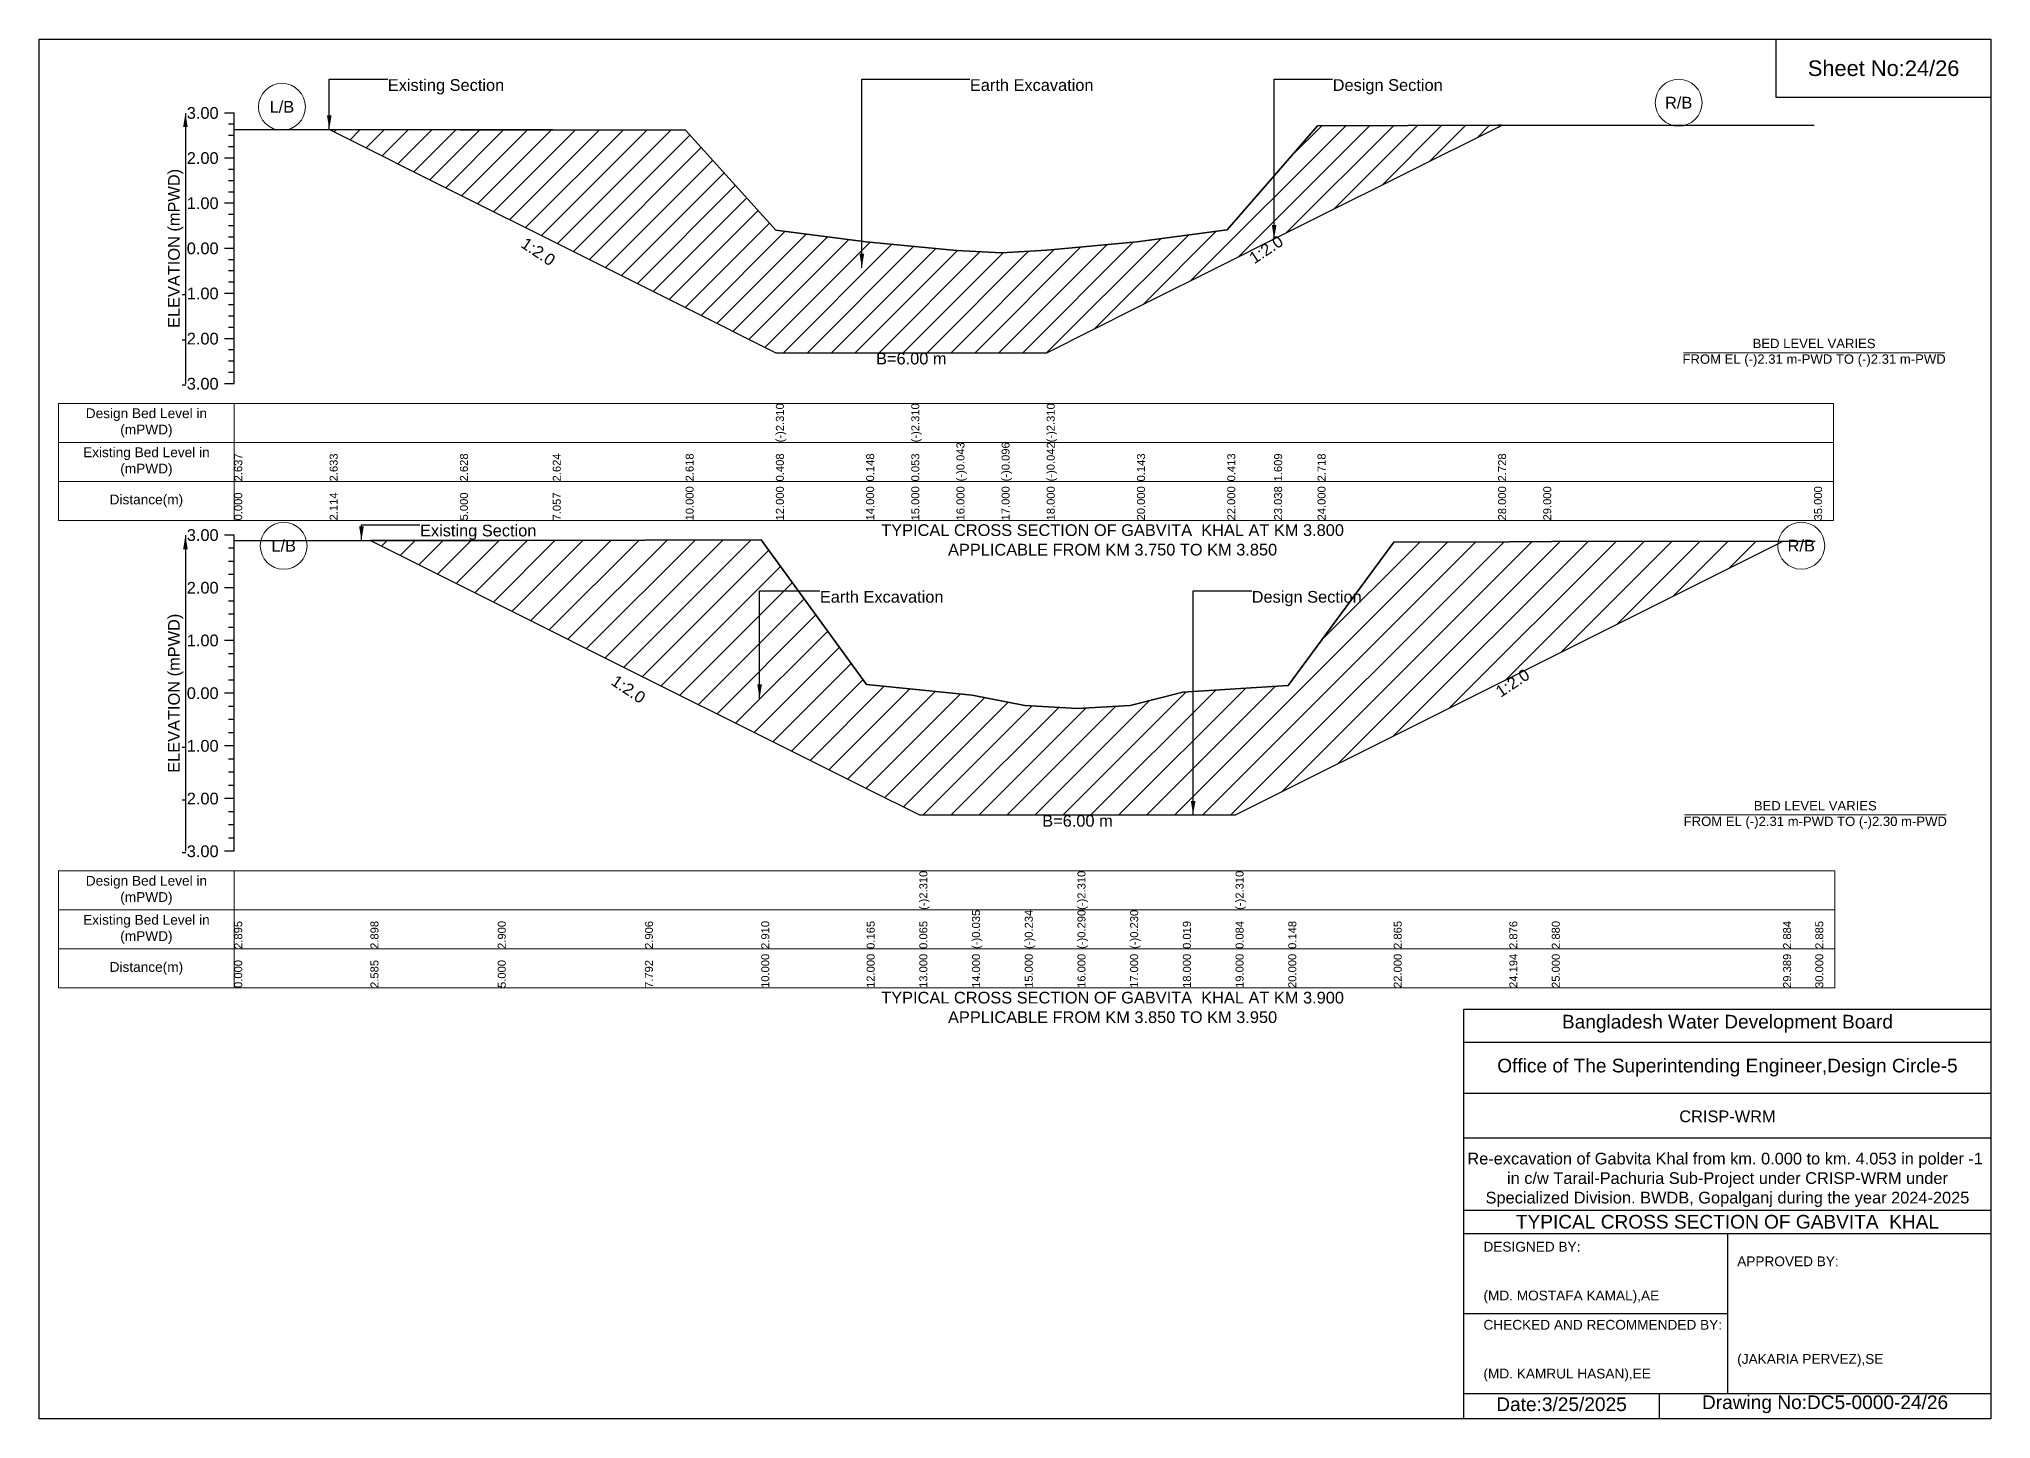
# Model space of a CAD drawing. Header units: feet. Extents: x 91000 to 358000, y -12982 to 34.
# Drawn here: x 330000 to 338000, y -5656 to 0 of the extents above; entities that cross this region are included whole.
import ezdxf

# ---------------------------------------------------------------- set-up
doc = ezdxf.new("R2010")
doc.units = ezdxf.units.FT
doc.header["$LTSCALE"] = 7
doc.header["$MEASUREMENT"] = 0
for name, color, linetype, lineweight in [('Cross section Data Border', 7, 'Continuous', 9), ('Cross Section Labels', 7, 'Continuous', 9), ('Existing_Bed_Level for Xsection', 7, 'Continuous', 25)]:
    doc.layers.add(name, color=color, linetype=linetype, lineweight=lineweight)
doc.styles.get("Standard").update_dxf_attribs({"font": 'arial.ttf'})
doc.dimstyles.get("Standard").update_dxf_attribs({"dimtxt": 0.18, "dimasz": 0.18, "dimexe": 0.18, "dimexo": 0.0625, "dimgap": 0.09, "dimtad": 0, "dimtih": 1, "dimtoh": 1, "dimdec": 4, "dimzin": 0, "dimdsep": 46, "dimtxsty": 'Standard', "dimcen": 0.09, "dimadec": 0, "dimazin": 0, "dimtfac": 1, "dimtdec": 4, "dimtofl": 0, "dimtmove": 0, "dimatfit": 3, "dimfxl": 1, "dimtolj": 1, "dimtzin": 0, "dimarcsym": 0})

msp = doc.modelspace()

# ---------------------------------------------------------------- hatches: boundary and pattern name
at = {"layer": 'Existing_Bed_Level for Xsection'}
h = msp.add_hatch(dxfattribs=at)
h.set_pattern_fill('ANSI31', color=256, scale=555, style=0)
h.set_pattern_definition([(45, (0, 320), (-49.055533, 49.055533), [])])
h.paths.add_polyline_path([(331191, -371.1), (331725, -638.1), (332105.5, -828.3), (332650, -1100.6), (333020, -1285.6), (333390, -1285.6), (333575, -1285.6), (333760, -1285.6), (333945, -1285.6), (334130, -1285.6), (334500, -1100.6), (334870, -915.6), (335062, -819.6), (335240, -730.6), (335980, -360.6), (335994.1, -353.6), (335980, -353.6), (335240, -355.4), (335062, -560.5), (334870, -781.8), (334500, -831.8), (334130, -866), (333945, -876), (333760, -866.2), (333575, -848.5), (333390, -830.9), (333020, -782.8), (332650, -373.9), (332105.5, -372.8), (331725, -372.1)])
h = msp.add_hatch(dxfattribs=at)
h.set_pattern_fill('ANSI31', color=256, scale=648, style=0)
h.set_pattern_definition([(45, (0, 320), (-57.27565, 57.27565), [])])
h.paths.add_polyline_path([(331358.3, -2055.5), (331880, -2316.3), (332483.2, -2617.9), (332960, -2856.3), (333392, -3072.3), (333608, -3180.3), (333824, -3180.3), (334040, -3180.3), (334256, -3180.3), (334472, -3180.3), (334688, -3180.3), (334904, -3180.3), (335120, -3072.3), (335552, -2856.3), (336026, -2619.3), (336200, -2532.3), (337148, -2058.3), (336200, -2059.3), (336026, -2060.2), (335552, -2062.5), (335120, -2649.4), (334904, -2663.3), (334688, -2677.3), (334472, -2731), (334256, -2744), (334040, -2731.9), (333824, -2688.9), (333608, -2667.3), (333392, -2645.7), (332960, -2052.8), (332483.2, -2053.8), (331880, -2055)])

# ---------------------------------------------------------------- linework, layer by layer
for points in [[(330000, 0), (338000, 0), (338000, -5656), (330000, -5656)], [(337120, 0), (338000, 0), (338000, -240), (337120, -240)]]:
    msp.add_lwpolyline(points, close=True)
for points in [[(335840, -5656), (335840, -3976), (338000, -3976)], [(335840, -4112), (338000, -4112)], [(335840, -4320), (338000, -4320)], [(335840, -4504), (338000, -4504)], [(335840, -4800), (338000, -4800)], [(335840, -4896), (338000, -4896)], [(336920, -4896), (336920, -5552)], [(335840, -5224), (336920, -5224)], [(335840, -5552), (338000, -5552)], [(336640, -5552), (336640, -5656)]]:
    msp.add_lwpolyline(points)
at = {"layer": 'Cross section Data Border'}
for points in [[(330080, -1493.2), (337355, -1493.2), (337355, -1973.2), (330080, -1973.2)], [(330080, -3409.4), (337360, -3409.4), (337360, -3889.4), (330080, -3889.4)]]:
    msp.add_lwpolyline(points, close=True, dxfattribs=at)
for points in [[(330800, -1493.2), (330800, -1973.2)], [(330080, -1653.2), (337355, -1653.2)], [(330080, -1813.2), (337355, -1813.2)], [(330800, -3409.4), (330800, -3889.4)], [(330080, -3569.4), (337360, -3569.4)], [(330080, -3729.4), (337360, -3729.4)]]:
    msp.add_lwpolyline(points, dxfattribs=at)
at = {"layer": 'Cross Section Labels'}
for points in [[(336739.2, -1285.6), (337810.8, -1285.6)], [(336744.2, -3180.3), (337815.8, -3180.3)]]:
    msp.add_lwpolyline(points, dxfattribs=at)
for centre in [(330995.5, -278.2), (336720, -261.1), (331002.8, -2077.3), (337222.5, -2076.8)]:
    msp.add_circle(centre, 96, dxfattribs=at)
at = {"layer": 'Existing_Bed_Level for Xsection'}
for points in [[(330800, -303.2), (330760, -303.2)], [(330800, -1413.2), (330800, -1228.2), (330800, -1043.2), (330800, -858.2), (330800, -673.2), (330800, -488.2), (330800, -303.2)], [(330800, -349.5), (330776, -349.5)], [(330800, -395.7), (330776, -395.7)], [(330800, -370.4), (331191, -371.1), (331725, -372.1), (332105.5, -372.8), (332650, -373.9), (333020, -782.8), (333020, -782.8), (333390, -830.9), (333575, -848.5), (333575, -848.5), (333760, -866.2), (333945, -876), (334130, -866), (334130, -866), (334500, -831.8), (334870, -781.8), (335062, -560.5), (335240, -355.4), (335980, -353.6), (335994.1, -353.6), (336165, -353.6), (337275, -353.6)], [(330800, -442), (330776, -442)], [(330800, -488.2), (330760, -488.2)], [(330800, -534.5), (330776, -534.5)], [(330800, -580.7), (330776, -580.7)], [(330800, -627), (330776, -627)], [(330800, -673.2), (330760, -673.2)], [(330800, -719.5), (330776, -719.5)], [(330800, -765.7), (330776, -765.7)], [(330800, -858.2), (330760, -858.2)], [(330800, -812), (330776, -812)], [(330800, -904.5), (330776, -904.5)], [(330800, -950.7), (330776, -950.7)], [(330800, -997), (330776, -997)], [(330800, -1043.2), (330760, -1043.2)], [(330800, -1089.5), (330776, -1089.5)], [(330800, -1135.7), (330776, -1135.7)], [(330800, -1182), (330776, -1182)], [(330800, -1228.2), (330760, -1228.2)], [(330800, -1274.5), (330776, -1274.5)], [(330800, -1320.7), (330776, -1320.7)], [(330800, -1413.2), (330760, -1413.2)], [(330800, -1367), (330776, -1367)], [(330800, -2033.4), (330760, -2033.4)], [(330800, -3329.4), (330800, -3113.4), (330800, -2897.4), (330800, -2681.4), (330800, -2465.4), (330800, -2249.4), (330800, -2033.4)], [(330800, -2056), (331358.3, -2055.5), (331880, -2055), (332483.2, -2053.8), (332960, -2052.8), (333392, -2645.7), (333608, -2667.3), (333608, -2667.3), (333824, -2688.9), (334040, -2731.9), (334256, -2744), (334256, -2744), (334472, -2731), (334688, -2677.3), (334904, -2663.3), (334904, -2663.3), (335120, -2649.4), (335552, -2062.5), (336026, -2060.2), (336200, -2059.3), (337148, -2058.3), (337280, -2058.2)], [(330800, -2087.4), (330776, -2087.4)], [(330800, -2141.4), (330776, -2141.4)], [(330800, -2195.4), (330776, -2195.4)], [(330800, -2249.4), (330760, -2249.4)], [(330800, -2303.4), (330776, -2303.4)], [(330800, -2357.4), (330776, -2357.4)], [(330800, -2465.4), (330760, -2465.4)], [(330800, -2411.4), (330776, -2411.4)], [(330800, -2519.4), (330776, -2519.4)], [(330800, -2573.4), (330776, -2573.4)], [(330800, -2627.4), (330776, -2627.4)], [(330800, -2681.4), (330760, -2681.4)], [(330800, -2735.4), (330776, -2735.4)], [(330800, -2789.4), (330776, -2789.4)], [(330800, -2843.4), (330776, -2843.4)], [(330800, -2897.4), (330760, -2897.4)], [(330800, -2951.4), (330776, -2951.4)], [(330800, -3005.4), (330776, -3005.4)], [(330800, -3113.4), (330760, -3113.4)], [(330800, -3059.4), (330776, -3059.4)], [(330800, -3167.4), (330776, -3167.4)], [(330800, -3221.4), (330776, -3221.4)], [(330800, -3275.4), (330776, -3275.4)], [(330800, -3329.4), (330760, -3329.4)]]:
    msp.add_lwpolyline(points, dxfattribs=at)
for points in [[(331191, -371.1), (331191, -371.1), (331725, -638.1), (332105.5, -828.3), (332650, -1100.6), (333020, -1285.6), (333020, -1285.6), (333390, -1285.6), (333575, -1285.6), (333575, -1285.6), (333760, -1285.6), (333945, -1285.6), (334130, -1285.6), (334130, -1285.6), (334500, -1100.6), (334870, -915.6), (335062, -819.6), (335240, -730.6), (335980, -360.6), (335994.1, -353.6), (335980, -353.6), (335240, -355.4), (335062, -560.5), (334870, -781.8), (334500, -831.8), (334130, -866), (334130, -866), (333945, -876), (333760, -866.2), (333575, -848.5), (333575, -848.5), (333390, -830.9), (333020, -782.8), (333020, -782.8), (332650, -373.9), (332105.5, -372.8), (331725, -372.1), (331191, -371.1)], [(331358.3, -2055.5), (331358.3, -2055.5), (331880, -2316.3), (332483.2, -2617.9), (332960, -2856.3), (333392, -3072.3), (333608, -3180.3), (333608, -3180.3), (333824, -3180.3), (334040, -3180.3), (334256, -3180.3), (334256, -3180.3), (334472, -3180.3), (334688, -3180.3), (334904, -3180.3), (334904, -3180.3), (335120, -3072.3), (335552, -2856.3), (336026, -2619.3), (336200, -2532.3), (337148, -2058.3), (336200, -2059.3), (336026, -2060.2), (335552, -2062.5), (335120, -2649.4), (334904, -2663.3), (334904, -2663.3), (334688, -2677.3), (334472, -2731), (334256, -2744), (334256, -2744), (334040, -2731.9), (333824, -2688.9), (333608, -2667.3), (333608, -2667.3), (333392, -2645.7), (332960, -2052.8), (332483.2, -2053.8), (331880, -2055), (331358.3, -2055.5)]]:
    msp.add_lwpolyline(points, close=True, dxfattribs=at)

# ---------------------------------------------------------------- texts
at = {"attachment_point": 5}
for s, insert, char_height in [('Sheet No:24/26', (337560, -120), 64), ('Bangladesh Water Development Board', (336920, -4036), 56), ('Office of The Superintending Engineer,Design Circle-5', (336920, -4216), 56)]:
    msp.add_mtext(s, dxfattribs=dict(at, insert=insert, char_height=char_height))
for s, insert, char_height, width, attachment_point in [('CRISP-WRM', (336920, -4416), 48, 2240, 5), ('Re-excavation of Gabvita Khal from km. 0.000 to km. 4.053 in polder -1  in c/w Tarail-Pachuria Sub-Project under CRISP-WRM under Specialized Division. BWDB, Gopalganj during the year 2024-2025', (336920, -4676), 48, 2160, 5), ('TYPICAL CROSS SECTION OF GABVITA  KHAL', (336920, -4848), 56, 2240, 5), ('DESIGNED BY:^J^J^J(MD. MOSTAFA KAMAL),AE', (335920, -5056), 40, 1120, 4), ('APPROVED BY:^J^J^J^J^J^J(JAKARIA PERVEZ),SE', (336960, -5216), 40, 1120, 4), ('CHECKED AND RECOMMENDED BY:^J^J^J(MD. KAMRUL HASAN),EE', (335920, -5376), 40, 1120, 4), ('Date:3/25/2025 ', (336240, -5596), 56, 1120, 5), ('Drawing No:DC5-0000-24/26', (337320, -5596), 56, 1760, 5)]:
    msp.add_mtext(s, dxfattribs=dict(insert=insert, char_height=char_height, width=width, attachment_point=attachment_point))
at = {"layer": 'Cross section Data Border', "char_height": 40, "width": 640, "attachment_point": 5}
for s, insert in [('Design Bed Level in (mPWD)', (330440, -1573.2)), ('Existing Bed Level in (mPWD)', (330440, -1733.2)), ('Distance(m)', (330440, -1893.2)), ('Design Bed Level in (mPWD)', (330440, -3489.4)), ('Existing Bed Level in (mPWD)', (330440, -3649.4)), ('Distance(m)', (330440, -3809.4))]:
    msp.add_mtext(s, dxfattribs=dict(at, insert=insert))
at = {"layer": 'Cross Section Labels'}
for s, insert, char_height, attachment_point in [('Existing Section', (331429.5, -164.5), 48, 1), ('Earth Excavation', (333815, -164.5), 48, 1), ('Design Section', (335302, -164.5), 48, 1), ('R/B', (336720, -261.1), 48, 5), ('L/B', (330995.5, -278.2), 48, 5), ('BED LEVEL VARIES ^JFROM EL (-)2.31 m-PWD TO (-)2.31 m-PWD', (337275, -1285.6), 38.4, 5), ('B=6.00 m', (333575, -1285.6), 48, 2), ('Existing Section', (331561.4, -1990.6), 48, 1), ('TYPICAL CROSS SECTION OF GABVITA  KHAL AT KM 3.800^JAPPLICABLE FROM KM 3.750 TO KM 3.850', (334400, -2053.2), 48, 5), ('L/B', (331002.8, -2077.3), 48, 5), ('R/B', (337222.5, -2076.8), 48, 5), ('Earth Excavation', (333200.1, -2262.3), 48, 1), ('Design Section', (334970.1, -2262.3), 48, 1), ('B=6.00 m', (334256, -3180.3), 48, 2), ('BED LEVEL VARIES ^JFROM EL (-)2.31 m-PWD TO (-)2.30 m-PWD', (337280, -3180.3), 38.4, 5), ('TYPICAL CROSS SECTION OF GABVITA  KHAL AT KM 3.900^JAPPLICABLE FROM KM 3.850 TO KM 3.950', (334400, -3969.4), 48, 5)]:
    msp.add_mtext(s, dxfattribs=dict(at, insert=insert, char_height=char_height, attachment_point=attachment_point))
at = {"layer": 'Cross Section Labels', "char_height": 48, "attachment_point": 2}
for insert, rotation in [((332059.3, -851.5), 326.30993), ((335015.8, -842.7), 33.69007), ((332429.2, -2644.9), 326.30993), ((336026, -2619.3), 33.69007)]:
    msp.add_mtext('1:2.0', dxfattribs=dict(at, insert=insert, rotation=rotation))
at = {"layer": 'Existing_Bed_Level for Xsection', "char_height": 48, "attachment_point": 6}
for s, insert in [('3.00', (330736, -303.2)), ('2.00', (330736, -488.2)), ('1.00', (330736, -673.2)), ('0.00', (330736, -858.2)), ('-1.00', (330736, -1043.2)), ('-2.00', (330736, -1228.2)), ('-3.00', (330736, -1413.2)), ('3.00', (330736, -2033.4)), ('2.00', (330736, -2249.4)), ('1.00', (330736, -2465.4)), ('0.00', (330736, -2681.4)), ('-1.00', (330736, -2897.4)), ('-2.00', (330736, -3113.4)), ('-3.00', (330736, -3329.4))]:
    msp.add_mtext(s, dxfattribs=dict(at, insert=insert))
at = {"layer": 'Existing_Bed_Level for Xsection', "rotation": 90}
for s, insert, char_height, attachment_point in [('ELEVATION (mPWD)', (330560, -858.2), 48, 5), ('(-)2.310', (333020, -1653.2), 32.8, 1), ('(-)2.310', (333575, -1653.2), 32.8, 1), ('(-)2.310', (334130, -1653.2), 32.8, 1), ('(-)0.043', (333760, -1813.2), 32.8, 1), ('(-)0.096', (333945, -1813.2), 32.8, 1), ('(-)0.042', (334130, -1813.2), 32.8, 1), ('2.637', (330800, -1813.2), 32.8, 1), ('2.633', (331191, -1813.2), 32.8, 1), ('2.628', (331725, -1813.2), 32.8, 1), ('2.624', (332105.5, -1813.2), 32.8, 1), ('2.618', (332650, -1813.2), 32.8, 1), ('0.408', (333020, -1813.2), 32.8, 1), ('0.148', (333390, -1813.2), 32.8, 1), ('0.053', (333575, -1813.2), 32.8, 1), ('0.143', (334500, -1813.2), 32.8, 1), ('0.413', (334870, -1813.2), 32.8, 1), ('1.609', (335062, -1813.2), 32.8, 1), ('2.718', (335240, -1813.2), 32.8, 1), ('2.728', (335980, -1813.2), 32.8, 1), ('10.000', (332650, -1973.2), 32.8, 1), ('12.000', (333020, -1973.2), 32.8, 1), ('14.000', (333390, -1973.2), 32.8, 1), ('15.000', (333575, -1973.2), 32.8, 1), ('16.000', (333760, -1973.2), 32.8, 1), ('17.000', (333945, -1973.2), 32.8, 1), ('18.000', (334130, -1973.2), 32.8, 1), ('20.000', (334500, -1973.2), 32.8, 1), ('22.000', (334870, -1973.2), 32.8, 1), ('23.038', (335062, -1973.2), 32.8, 1), ('24.000', (335240, -1973.2), 32.8, 1), ('28.000', (335980, -1973.2), 32.8, 1), ('29.000', (336165, -1973.2), 32.8, 1), ('35.000', (337275, -1973.2), 32.8, 1), ('0.000', (330800, -1973.2), 32.8, 1), ('2.114', (331191, -1973.2), 32.8, 1), ('5.000', (331725, -1973.2), 32.8, 1), ('7.057', (332105.5, -1973.2), 32.8, 1), ('ELEVATION (mPWD)', (330560, -2681.4), 48, 5), ('(-)2.310', (333608, -3569.4), 32.8, 1), ('(-)2.310', (334256, -3569.4), 32.8, 1), ('(-)2.310', (334904, -3569.4), 32.8, 1), ('(-)0.035', (333824, -3729.4), 32.8, 1), ('(-)0.234', (334040, -3729.4), 32.8, 1), ('(-)0.290', (334256, -3729.4), 32.8, 1), ('(-)0.230', (334472, -3729.4), 32.8, 1), ('2.895', (330800, -3729.4), 32.8, 1), ('2.898', (331358.3, -3729.4), 32.8, 1), ('2.900', (331880, -3729.4), 32.8, 1), ('2.906', (332483.2, -3729.4), 32.8, 1), ('2.910', (332960, -3729.4), 32.8, 1), ('0.165', (333392, -3729.4), 32.8, 1), ('0.065', (333608, -3729.4), 32.8, 1), ('0.019', (334688, -3729.4), 32.8, 1), ('0.084', (334904, -3729.4), 32.8, 1), ('0.148', (335120, -3729.4), 32.8, 1), ('2.865', (335552, -3729.4), 32.8, 1), ('2.876', (336026, -3729.4), 32.8, 1), ('2.880', (336200, -3729.4), 32.8, 1), ('2.884', (337148, -3729.4), 32.8, 1), ('2.885', (337280, -3729.4), 32.8, 1), ('10.000', (332960, -3889.4), 32.8, 1), ('12.000', (333392, -3889.4), 32.8, 1), ('13.000', (333608, -3889.4), 32.8, 1), ('14.000', (333824, -3889.4), 32.8, 1), ('15.000', (334040, -3889.4), 32.8, 1), ('16.000', (334256, -3889.4), 32.8, 1), ('17.000', (334472, -3889.4), 32.8, 1), ('18.000', (334688, -3889.4), 32.8, 1), ('19.000', (334904, -3889.4), 32.8, 1), ('20.000', (335120, -3889.4), 32.8, 1), ('22.000', (335552, -3889.4), 32.8, 1), ('24.194', (336026, -3889.4), 32.8, 1), ('25.000', (336200, -3889.4), 32.8, 1), ('29.389', (337148, -3889.4), 32.8, 1), ('30.000', (337280, -3889.4), 32.8, 1), ('0.000', (330800, -3889.4), 32.8, 1), ('2.585', (331358.3, -3889.4), 32.8, 1), ('5.000', (331880, -3889.4), 32.8, 1), ('7.792', (332483.2, -3889.4), 32.8, 1)]:
    msp.add_mtext(s, dxfattribs=dict(at, insert=insert, char_height=char_height, attachment_point=attachment_point))

# ---------------------------------------------------------------- leaders
at = {"layer": 'Cross Section Labels', "annotation_type": 0, "has_hookline": 1, "hookline_direction": 0}
for points, text_width in [([(331189.5, -370.4), (331189.5, -164.5), (331429.4, -164.5)], 467.2), ([(333372.3, -937.7), (333372.3, -164.5), (333814.9, -164.5)], 497), ([(335062, -819.6), (335062, -164.5), (335301.9, -164.5)], 441.2), ([(331321.4, -2055.5), (331321.4, -1990.6), (331561.3, -1990.6)], 467.2), ([(332953.2, -2703), (332953.2, -2262.3), (333200, -2262.3)], 497), ([(334730.1, -3180.3), (334730.1, -2262.3), (334970, -2262.3)], 441.2)]:
    msp.add_leader(points, dimstyle='Standard', override={"dimasz": 57.6}, dxfattribs=dict(at, text_width=text_width))
at = {"layer": 'Existing_Bed_Level for Xsection'}
for points in [[(330600, -303.2), (330600, -1413.2)], [(330600, -2033.4), (330600, -3329.4)]]:
    msp.add_leader(points, dimstyle='Standard', override={"dimasz": 57.6}, dxfattribs=at)

doc.saveas('drawing.dxf')
